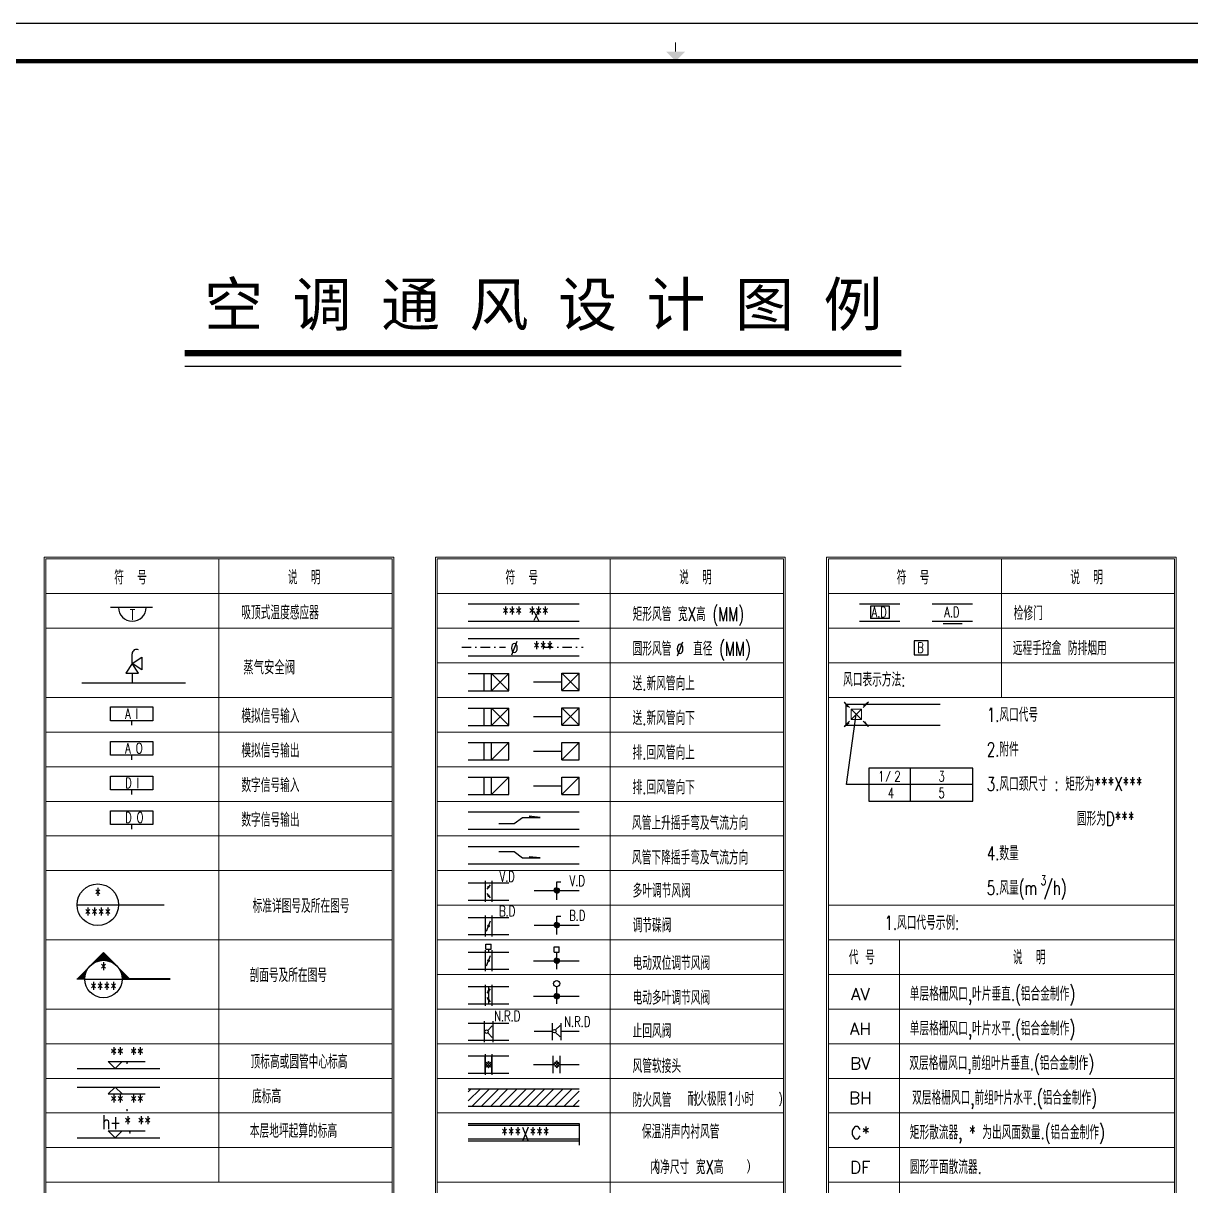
# Model space of a CAD drawing. Extents: x -345393 to -54719, y 203828 to 476815.
# Drawn here: x -152410 to -121505, y 439469 to 470239 of the extents above; entities that cross this region are included whole.
import ezdxf
from ezdxf.enums import TextEntityAlignment as Align

# ---------------------------------------------------------------- set-up
doc = ezdxf.new("R2010")
doc.units = 0
doc.header["$LTSCALE"] = 1000
doc.header["$MEASUREMENT"] = 0
doc.linetypes.add('DASHDOT2', pattern=[0.5, 0.25, -0.125, 0, -0.125])
doc.layers.get('0').update_dxf_attribs({"color": 252, "linetype": 'CONTINUOUS'})
doc.layers.get('Defpoints').update_dxf_attribs({"color": 252, "linetype": 'CONTINUOUS'})
for name, color, linetype in [('图框', 252, 'CONTINUOUS'), ('暖通-水-水阀', 3, 'CONTINUOUS'), ('暖通-水-管道-立管', 6, 'CONTINUOUS'), ('暖通-风-标注', 160, 'CONTINUOUS'), ('暖通-风-法兰', 2, 'CONTINUOUS'), ('暖通-风-说明', 3, 'CONTINUOUS'), ('暖通-风-阀门', 7, 'CONTINUOUS'), ('暖通-风-风口标注', 3, 'CONTINUOUS'), ('暖通-风-风管', 4, 'CONTINUOUS')]:
    doc.layers.add(name, color=color, linetype=linetype)
doc.layers.add('暖通-公共-说明', color=50, linetype='CONTINUOUS', lineweight=20)
doc.layers.add('暖通-风-风口', color=3, linetype='CONTINUOUS', lineweight=20)
doc.styles.add('HT', font='simhei.ttf')
doc.styles.add('HZXY', font='romans.shx', dxfattribs={"bigfont": 'HZTXT.SHX'})
doc.styles.add('XC91', font='ROMAND.shx', dxfattribs={"bigfont": 'ht.shx'})

# ---------------------------------------------------------------- blocks, each defined once
blk = doc.blocks.new('TJAD_TK_A1')
at = {"layer": '图框'}
blk.add_line((1341.38, 950.45), (500.38, 950.45), dxfattribs=at)
at = {"layer": '图框', "const_width": 0.3}
blk.add_lwpolyline([(920.88, 942.95), (920.88, 945.45)], dxfattribs=at)
at = {"layer": '图框', "const_width": 1.2}
blk.add_lwpolyline([(1331.38, 940.45), (525.38, 940.45), (525.38, 366.45), (1331.38, 366.45)], close=True, dxfattribs=at)
at = {"layer": '图框'}
blk.add_solid([(918.38, 942.95), (923.38, 942.95), (920.88, 940.45)], dxfattribs=at)
blk = doc.blocks.new('*U41', base_point=(10573061, 16579672))
for p, q in [((10572971, 16579901), (10573151, 16579901)), ((10572971, 16579901), (10572971, 16579443)), ((10573151, 16579901), (10573151, 16579443)), ((10573007, 16579535), (10573115, 16579809)), ((10572971, 16579443), (10573151, 16579443))]:
    blk.add_line(p, q)
at = {"layer": '暖通-风-法兰'}
for p, q in [((10572971, 16579951), (10572971, 16579393)), ((10573151, 16579951), (10573151, 16579393))]:
    blk.add_line(p, q, dxfattribs=at)
blk = doc.blocks.new('*U42', base_point=(10573061, 16579672))
at = {"layer": '暖通-风-阀门', "const_width": 36.7}
blk.add_lwpolyline([(10573043, 16579672, 1), (10573080, 16579672, 1)], format="xyb", close=True, dxfattribs=at)
at = {"layer": '暖通-风-阀门'}
blk.add_blockref('*U41', (10573061, 16579672), dxfattribs=at)
blk = doc.blocks.new('*U39', base_point=(10571710, 16579672))
for p, q in [((10571620, 16579901), (10571800, 16579901)), ((10571620, 16579901), (10571620, 16579443)), ((10571800, 16579901), (10571800, 16579443)), ((10571755, 16579844), (10571665, 16579729)), ((10571665, 16579615), (10571755, 16579500)), ((10571620, 16579443), (10571800, 16579443))]:
    blk.add_line(p, q)
at = {"layer": '暖通-风-法兰'}
for p, q in [((10571620, 16579951), (10571620, 16579393)), ((10571800, 16579951), (10571800, 16579393))]:
    blk.add_line(p, q, dxfattribs=at)
blk = doc.blocks.new('*U40', base_point=(10571710, 16579672))
at = {"layer": '暖通-风-阀门', "const_width": 30.6}
for points in [[(10571694, 16579786, 1), (10571725, 16579786, 1)], [(10571694, 16579557, 1), (10571725, 16579557, 1)]]:
    blk.add_lwpolyline(points, format="xyb", close=True, dxfattribs=at)
at = {"layer": '暖通-风-阀门'}
blk.add_blockref('*U39', (10571710, 16579672), dxfattribs=at)
blk = doc.blocks.new('*U43', base_point=(10573408, 16579672))
for p, q in [((10573318, 16579901), (10573498, 16579901)), ((10573318, 16579901), (10573318, 16579443)), ((10573408, 16579901), (10573408, 16579443)), ((10573498, 16579901), (10573498, 16579443)), ((10573453, 16579844), (10573363, 16579729)), ((10573363, 16579615), (10573453, 16579500)), ((10573318, 16579443), (10573498, 16579443))]:
    blk.add_line(p, q)
at = {"layer": '暖通-风-法兰'}
for p, q in [((10573318, 16579951), (10573318, 16579393)), ((10573498, 16579951), (10573498, 16579393))]:
    blk.add_line(p, q, dxfattribs=at)
blk = doc.blocks.new('fm_dyf02b')
blk.add_line((0, 0), (0, 0.4))
blk.add_circle((0, 0.8), 0.4)
blk = doc.blocks.new('*U44', base_point=(10573408, 16579672))
at = {"layer": '暖通-风-阀门', "const_width": 30.6}
for points in [[(10573393, 16579786, 1), (10573423, 16579786, 1)], [(10573393, 16579557, 1), (10573423, 16579557, 1)]]:
    blk.add_lwpolyline(points, format="xyb", close=True, dxfattribs=at)
at = {"layer": '暖通-风-阀门'}
blk.add_blockref('*U43', (10573408, 16579672), dxfattribs=at)
at = {"layer": '暖通-风-阀门', "xscale": 1.8, "yscale": 1.8, "zscale": 1.8}
blk.add_blockref('fm_dyf02b', (10573408, 16579901), dxfattribs=at)
blk = doc.blocks.new('*X38')
at = {"color": 0}
for p, q in [((11391.1, 22079.1), (11391.5, 22079.4)), ((11391.1, 22075.5), (11393.3, 22077.6)), ((11413.7, 22053.7), (11391.1, 22076.2)), ((11391.1, 22072), (11395, 22075.9)), ((11391.1, 22068.5), (11396.8, 22074.1)), ((11407.5, 22056.3), (11391.1, 22072.7)), ((11391.1, 22064.9), (11398.6, 22072.3)), ((11391.1, 22061.4), (11400.3, 22070.6)), ((11402.6, 22057.7), (11391.1, 22069.1)), ((11398.2, 22058.5), (11391.1, 22065.6)), ((11394.3, 22059), (11391.1, 22062.1)), ((11392.3, 22059), (11402.1, 22068.8)), ((11395.7, 22058.8), (11403.9, 22067)), ((11398.8, 22058.5), (11405.6, 22065.3)), ((11401.8, 22057.9), (11407.4, 22063.5)), ((11404.6, 22057.2), (11409.2, 22061.7)), ((11407.3, 22056.4), (11410.9, 22060)), ((11409.9, 22055.4), (11412.7, 22058.2)), ((11412.4, 22054.3), (11414.5, 22056.4)), ((11414.7, 22053.1), (11416.2, 22054.7)), ((11417, 22051.9), (11418, 22052.9)), ((11419.1, 22050.5), (11419.8, 22051.1)), ((11421.2, 22049), (11421.5, 22049.4)), ((11423.2, 22047.4), (11423.3, 22047.6)), ((11430.2, 22040.3), (11430.4, 22040.5)), ((11431.7, 22038.3), (11432.2, 22038.8)), ((11433.1, 22036.2), (11433.9, 22037)), ((11434.5, 22034), (11435.7, 22035.2)), ((11435, 21985), (11460.4, 22010.5)), ((11435.7, 22031.7), (11437.5, 22033.4)), ((11460.1, 22007.3), (11435.8, 22031.6)), ((11436.9, 22029.3), (11439.2, 22031.7)), ((11437.9, 22026.8), (11441, 22029.9)), ((11438, 21991.5), (11458.7, 22012.2)), ((11458.3, 22005.5), (11438.4, 22025.5)), ((11438.8, 22024.2), (11442.8, 22028.1)), ((11439.6, 22021.4), (11444.5, 22026.4)), ((11439.6, 21996.7), (11456.9, 22014)), ((11456.5, 22003.7), (11439.8, 22020.5)), ((11440.2, 22018.5), (11446.3, 22024.6)), ((11440.5, 22001.2), (11455.1, 22015.8)), ((11454.8, 22002), (11440.6, 22016.1)), ((11440.7, 22015.5), (11448.1, 22022.8)), ((11441, 22012.3), (11449.8, 22021.1)), ((11441, 22005.2), (11453.4, 22017.5)), ((11453, 22000.2), (11441, 22012.2)), ((11441.1, 22008.9), (11451.6, 22019.3)), ((11451.2, 21998.4), (11441.1, 22008.5)), ((11430, 21977.2), (11429.9, 21977.4)), ((11431.8, 21979), (11431.4, 21979.4)), ((11433.6, 21980.8), (11432.9, 21981.5)), ((11435.3, 21982.5), (11434.2, 21983.7)), ((11437.1, 21984.3), (11435.5, 21985.9)), ((11438.9, 21986.1), (11436.6, 21988.3)), ((11440.6, 21987.8), (11437.7, 21990.8)), ((11442.4, 21989.6), (11438.6, 21993.4)), ((11444.2, 21991.4), (11439.4, 21996.1)), ((11445.9, 21993.1), (11440.1, 21999)), ((11447.7, 21994.9), (11440.6, 22002)), ((11449.5, 21996.7), (11441, 22005.2)), ((11391.1, 21941.2), (11415.2, 21965.2)), ((11391.1, 21944.7), (11408.6, 21962.2)), ((11391.1, 21948.2), (11403.5, 21960.6)), ((11391.1, 21951.8), (11399, 21959.7)), ((11391.1, 21955.3), (11395, 21959.2)), ((11391.1, 21958.9), (11391.3, 21959.1)), ((11400, 21947.2), (11391.1, 21956)), ((11398.2, 21945.4), (11391.1, 21952.5)), ((11396.4, 21943.6), (11391.1, 21948.9)), ((11394.7, 21941.9), (11391.1, 21945.4)), ((11401.7, 21948.9), (11391.6, 21959.1)), ((11403.5, 21950.7), (11395, 21959.2)), ((11405.3, 21952.5), (11398.2, 21959.6)), ((11407.1, 21954.2), (11401.2, 21960.1)), ((11408.8, 21956), (11404.1, 21960.8)), ((11410.6, 21957.8), (11406.8, 21961.6)), ((11412.4, 21959.6), (11409.4, 21962.5)), ((11414.1, 21961.3), (11411.9, 21963.6)), ((11415.9, 21963.1), (11414.3, 21964.7)), ((11417.7, 21964.9), (11416.5, 21966)), ((11419.4, 21966.6), (11418.7, 21967.3)), ((11421.2, 21968.4), (11420.8, 21968.8)), ((11423, 21970.2), (11422.8, 21970.3)), ((11392.9, 21940.1), (11391.1, 21941.9))]:
    blk.add_line(p, q, dxfattribs=at)

msp = doc.modelspace()

# ---------------------------------------------------------------- hatches: boundary and pattern name
at = {"layer": '暖通-风-阀门'}
h = msp.add_hatch(dxfattribs=at)
h.set_pattern_fill('ANSI31', color=256, scale=0.916667, style=0)
h.set_pattern_definition([(45, (-219328.59488, 371941.81807), (-0.08102265202, 0.08102265202), [])])
h.paths.add_polyline_path([(-138288.7161, 447351.98152), (-138288.7161, 447282.33814), (-138218.27183, 447282.33814, 0.0033252288), (-138218.26575, 447283.25255, 0.4214769458)])
h.paths.add_polyline_path([(-138288.7161, 447282.33814), (-138288.7161, 447351.98152, 0.406987293), (-138355.76575, 447283.25255, 0.0033252288), (-138355.75967, 447282.33814)])
h.paths.add_polyline_path([(-138288.7161, 447282.33814), (-138355.75967, 447282.33814, 0.4031165161), (-138288.7161, 447214.52358)])
h.paths.add_polyline_path([(-138288.7161, 447282.33814), (-138288.7161, 447214.52358, 0.4175664945), (-138218.27183, 447282.33814)])
h = msp.add_hatch(dxfattribs=at)
h.set_pattern_fill('ANSI31', color=256, scale=0.916667, style=0)
h.set_pattern_definition([(45, (-219328.59488, 371025.1514), (-0.08102265202, 0.08102265202), [])])
h.paths.add_polyline_path([(-138288.7161, 446435.31485), (-138288.7161, 446365.67147), (-138218.27183, 446365.67147, 0.0033252288), (-138218.26575, 446366.58588, 0.4214769458)])
h.paths.add_polyline_path([(-138288.7161, 446365.67147), (-138288.7161, 446435.31485, 0.406987293), (-138355.76575, 446366.58588, 0.0033252288), (-138355.75967, 446365.67147)])
h.paths.add_polyline_path([(-138288.7161, 446365.67147), (-138355.75967, 446365.67147, 0.4031165161), (-138288.7161, 446297.85691)])
h.paths.add_polyline_path([(-138288.7161, 446365.67147), (-138288.7161, 446297.85691, 0.4175664945), (-138218.27183, 446365.67147)])
h = msp.add_hatch(dxfattribs=at)
h.set_pattern_fill('ANSI31', color=256, scale=0.916667, style=0)
h.set_pattern_definition([(45, (-219328.59488, 371042.9716), (-0.08102265202, 0.08102265202), [])])
h.paths.add_polyline_path([(-138288.7161, 444487.14505), (-138218.28775, 444487.14505, 0.4140481964), (-138288.7161, 444554.13486)])
h.paths.add_polyline_path([(-138288.7161, 444554.13486, 0.3996335955), (-138355.74375, 444487.14505), (-138288.7161, 444487.14505)])
h.paths.add_polyline_path([(-138288.7161, 444487.14505), (-138355.74375, 444487.14505, 0.0063249681), (-138355.76575, 444485.40589, 0.406987293), (-138288.7161, 444416.67692)])
h.paths.add_polyline_path([(-138288.7161, 444416.67692, 0.4214769458), (-138218.26575, 444485.40589, 0.0063249681), (-138218.28775, 444487.14505), (-138288.7161, 444487.14505)])
at = {"layer": '暖通-风-风口标注'}
h = msp.add_hatch(dxfattribs=at)
h.set_pattern_fill('ANSI31', color=256, scale=0.916667, style=0)
h.set_pattern_definition([(45, (-219328.59488, 371061.80705), (-0.08102265202, 0.08102265202), [])])
h.paths.add_polyline_path([(-138288.7161, 445422.64716), (-138218.26735, 445422.64716, 0.4194673544), (-138288.7161, 445490.90652)])
h.paths.add_polyline_path([(-138288.7161, 445422.64716), (-138288.7161, 445490.90652, 0.4049981369), (-138355.76414, 445422.64716)])
h.paths.add_polyline_path([(-138288.7161, 445353.44858), (-138288.7161, 445422.64716), (-138355.76414, 445422.64716, 0.4089792159)])
h.paths.add_polyline_path([(-138218.26575, 445422.17755, 0.0017076806), (-138218.26735, 445422.64716), (-138288.7161, 445422.64716), (-138288.7161, 445353.44858, 0.4214769458)])

# ---------------------------------------------------------------- linework, layer by layer
at = {"linetype": 'DASHDOT2'}
for p, q in [((-140803.87363, 453721.91607, -1800), (-139648.08043, 453721.91607, -1800)), ((-138636.98463, 453721.91607, -1800), (-137585.22309, 453721.91607, -1800))]:
    msp.add_line(p, q, dxfattribs=at)
for p, q in [((-140207.50667, 452571.49941, -1800), (-140207.50667, 453029.83274, -1800)), ((-140207.50667, 451654.83274, -1800), (-140207.50667, 452113.16607, -1800)), ((-140207.50667, 450742.35288, -1800), (-140207.50667, 451200.68621, -1800)), ((-140207.50667, 449821.49941, -1800), (-140207.50667, 450279.83274, -1800)), ((-140176.92095, 442688.94112, -1800), (-140073.71621, 442585.73639, -1800)), ((-140174.02052, 442655.77073, -1800), (-140077.86852, 442751.92274, -1800)), ((-140158.88554, 442735.72384, -1800), (-140029.24929, 442606.08759, -1800)), ((-140158.88554, 442606.08759, -1800), (-140029.24929, 442735.72384, -1800)), ((-140112.10282, 442753.75925, -1800), (-140008.89809, 442650.55451, -1800)), ((-140109.2024, 442590.95261, -1800), (-140013.05039, 442687.10461, -1800)), ((-138382.26836, 442700.77616, -1800), (-138267.59644, 442586.10423, -1800)), ((-138378.32547, 442663.19996, -1800), (-138271.48991, 442770.03552, -1800)), ((-138346.6184, 442736.42612, -1800), (-138231.94647, 442621.7542, -1800)), ((-138342.6755, 442627.55, -1800), (-138235.83994, 442734.38556, -1800)), ((-138310.96843, 442772.07609, -1800), (-138196.2965, 442657.40417, -1800)), ((-138307.02553, 442591.90003, -1800), (-138200.18997, 442698.73559, -1800)), ((-137697.18208, 441117.74941, -1800), (-137697.18208, 440541.29797, -1800))]:
    msp.add_line(p, q)
at = {"layer": 'Defpoints'}
msp.add_lwpolyline([(-174692.68459, 469239.01057), (-102092.68459, 469239.01057), (-102092.68459, 411839.01057), (-174692.68459, 411839.01057)], close=True, dxfattribs=at)
at = {"layer": '暖通-公共-说明'}
for p, q in [((-151859.68208, 456105.24941, -1800), (-142601.34875, 456105.24941, -1800)), ((-151859.68208, 418430.24941, -1800), (-151859.68208, 456105.24941, -1800)), ((-151813.84875, 456059.41607, -1800), (-142647.18208, 456059.41607, -1800)), ((-151813.84875, 418476.08274, -1800), (-151813.84875, 456059.41607, -1800)), ((-147230.51542, 439559.41607, -1800), (-147230.51542, 456059.41607, -1800)), ((-142647.18208, 418430.24941, -1800), (-142647.18208, 456059.41607, -1800)), ((-142601.34875, 418430.24941, -1800), (-142601.34875, 456105.24941, -1800)), ((-141501.34875, 456105.24941, -1800), (-132243.01542, 456105.24941, -1800)), ((-141501.34875, 418430.24941, -1800), (-141501.34875, 456105.24941, -1800)), ((-141455.51542, 456059.41607, -1800), (-132288.84875, 456059.41607, -1800)), ((-141455.51542, 418476.08274, -1800), (-141455.51542, 456059.41607, -1800)), ((-136872.18208, 418476.08274, -1800), (-136872.18208, 456059.41607, -1800)), ((-132288.84875, 418430.24941, -1800), (-132288.84875, 456059.41607, -1800)), ((-132243.01542, 418430.24941, -1800), (-132243.01542, 456105.24941, -1800)), ((-131143.01542, 456105.24941, -1800), (-121884.68208, 456105.24941, -1800)), ((-131143.01542, 418430.24941, -1800), (-131143.01542, 456105.24941, -1800)), ((-131097.18208, 456059.41607, -1800), (-121930.51542, 456059.41607, -1800)), ((-131097.18208, 418476.08274, -1800), (-131097.18208, 456059.41607, -1800)), ((-126513.84875, 452392.74941, -1800), (-126513.84875, 456059.41607, -1800)), ((-121930.51542, 418430.24941, -1800), (-121930.51542, 456059.41607, -1800)), ((-121884.68208, 418430.24941, -1800), (-121884.68208, 456105.24941, -1800)), ((-151813.84875, 455142.74941, -1800), (-142647.18208, 455142.74941, -1800)), ((-141455.51542, 455142.74941, -1800), (-132288.84875, 455142.74941, -1800)), ((-131097.18208, 455142.74941, -1800), (-121930.51542, 455142.74941, -1800)), ((-151813.84875, 454226.08274, -1800), (-142647.18208, 454226.08274, -1800)), ((-141455.51542, 454226.08274, -1800), (-132288.84875, 454226.08274, -1800)), ((-131097.18208, 454226.08274, -1800), (-121930.51542, 454226.08274, -1800)), ((-141455.51542, 453309.41607, -1800), (-132288.84875, 453309.41607, -1800)), ((-131097.18208, 453309.41607, -1800), (-121930.51542, 453309.41607, -1800)), ((-151813.84875, 452392.74941, -1800), (-142647.18208, 452392.74941, -1800)), ((-141455.51542, 452392.74941, -1800), (-132288.84875, 452392.74941, -1800)), ((-131097.18208, 452392.74941, -1800), (-121930.51542, 452392.74941, -1800)), ((-151813.84875, 451476.08274, -1800), (-142647.18208, 451476.08274, -1800)), ((-141455.51542, 451476.08274, -1800), (-132288.84875, 451476.08274, -1800)), ((-151813.84875, 450559.41607, -1800), (-142647.18208, 450559.41607, -1800)), ((-141455.51542, 450559.41607, -1800), (-132288.84875, 450559.41607, -1800)), ((-151813.84875, 449642.74941, -1800), (-142647.18208, 449642.74941, -1800)), ((-141455.51542, 449642.74941, -1800), (-132288.84875, 449642.74941, -1800)), ((-151813.84875, 448726.08274, -1800), (-142647.18208, 448726.08274, -1800)), ((-141455.51542, 448726.08274, -1800), (-132288.84875, 448726.08274, -1800)), ((-151813.84875, 447809.41607, -1800), (-142647.18208, 447809.41607, -1800)), ((-141455.51542, 447809.41607, -1800), (-132288.84875, 447809.41607, -1800)), ((-141455.51542, 446892.74941, -1800), (-132288.84875, 446892.74941, -1800)), ((-131097.18208, 446892.74941, -1800), (-121930.51542, 446892.74941, -1800)), ((-151813.84875, 445976.08274, -1800), (-142647.18208, 445976.08274, -1800)), ((-141455.51542, 445976.08274, -1800), (-132288.84875, 445976.08274, -1800)), ((-131097.18208, 445976.08274, -1800), (-121930.51542, 445976.08274, -1800)), ((-129215.04864, 445976.08274, -1800), (-129215.04864, 418476.08274, -1800)), ((-141455.51542, 445059.41607, -1800), (-132288.84875, 445059.41607, -1800)), ((-131097.18208, 445059.41607, -1800), (-121930.51542, 445059.41607, -1800)), ((-151813.84875, 444142.74941, -1800), (-142647.18208, 444142.74941, -1800)), ((-141455.51542, 444142.74941, -1800), (-132288.84875, 444142.74941, -1800)), ((-131097.18208, 444142.74941, -1800), (-121930.51542, 444142.74941, -1800)), ((-151813.84875, 443226.08274, -1800), (-142647.18208, 443226.08274, -1800)), ((-141455.51542, 443226.08274, -1800), (-132288.84875, 443226.08274, -1800)), ((-131097.18208, 443226.08274, -1800), (-121930.51542, 443226.08274, -1800)), ((-151813.84875, 442309.41607, -1800), (-142647.18208, 442309.41607, -1800)), ((-141455.51542, 442309.41607, -1800), (-132288.84875, 442309.41607, -1800)), ((-131097.18208, 442309.41607, -1800), (-121930.51542, 442309.41607, -1800)), ((-151813.84875, 441392.74941, -1800), (-142647.18208, 441392.74941, -1800)), ((-141455.51542, 441392.74941, -1800), (-132288.84875, 441392.74941, -1800)), ((-131097.18208, 441392.74941, -1800), (-121930.51542, 441392.74941, -1800)), ((-151813.84875, 440476.08274, -1800), (-142647.18208, 440476.08274, -1800)), ((-131097.18208, 440476.08274, -1800), (-121930.51542, 440476.08274, -1800)), ((-151813.84875, 439559.41607, -1800), (-142647.18208, 439559.41607, -1800)), ((-141455.51542, 439559.41607, -1800), (-132288.84875, 439559.41607, -1800)), ((-131097.18208, 439559.41607, -1800), (-121930.51542, 439559.41607, -1800))]:
    msp.add_line(p, q, dxfattribs=at)
at = {"layer": '暖通-水-水阀'}
for p, q in [((-148986.46574, 454778.07257, -1800), (-150099.25005, 454778.07257, -1800)), ((-129479.29486, 454810.98225, -1800), (-129980.11815, 454810.98225, -1800)), ((-129980.11815, 454810.98225, -1800), (-129980.11815, 454480.98225, -1800)), ((-129479.29486, 454480.98225, -1800), (-129479.29486, 454810.98225, -1800)), ((-129479.29486, 454480.98225, -1800), (-129980.11815, 454480.98225, -1800)), ((-127555.43552, 454340.87655, -1800), (-128056.25881, 454340.87655, -1800)), ((-149529.20386, 453291.42473, -1800), (-149529.20386, 453551.08355, -1800)), ((-149529.20386, 453291.42473, -1800), (-149272.70386, 453462.42473, -1800)), ((-149272.70386, 453462.42473, -1800), (-149272.70386, 453120.42473, -1800)), ((-149529.20386, 453291.42473, -1800), (-149700.20386, 453034.92473, -1800)), ((-149358.20386, 453034.92473, -1800), (-149529.20386, 453291.42473, -1800)), ((-149272.70386, 453120.42473, -1800), (-149529.20386, 453291.42473, -1800)), ((-149700.20386, 453034.92473, -1800), (-149358.20386, 453034.92473, -1800)), ((-149529.20386, 453034.92473, -1800), (-149529.20386, 452776.41483, -1800))]:
    msp.add_line(p, q, dxfattribs=at)
at = {"layer": '暖通-水-水阀', "elevation": -1800}
for points in [[(-128823.67897, 453523.42245), (-128456.95131, 453523.23809), (-128456.76694, 453889.96575), (-128823.49461, 453890.15012)], [(-150101.91671, 452144.56275), (-148983.79907, 452144.56275), (-148983.79907, 451778.15064), (-150101.91671, 451778.15064)], [(-150101.91671, 451227.89609), (-148983.79907, 451227.89609), (-148983.79907, 450861.48397), (-150101.91671, 450861.48397)], [(-150101.91671, 450311.22942), (-148983.79907, 450311.22942), (-148983.79907, 449944.81731), (-150101.91671, 449944.81731)], [(-150101.91671, 449394.56275), (-148983.79907, 449394.56275), (-148983.79907, 449028.15064), (-150101.91671, 449028.15064)]]:
    msp.add_lwpolyline(points, close=True, dxfattribs=at)
at = {"layer": '暖通-水-水阀'}
for centre, radius, start, end in [((-149526.21843, 454778.07257, -1800), 366.66667, 180, 0), ((-149415.02984, 453551.08355, -1800), 114.17402, 59.99999998, 180)]:
    msp.add_arc(centre, radius, start, end, dxfattribs=at)
at = {"layer": '暖通-水-管道-立管'}
for p, q in [((-150864.74863, 452776.41483, -1800), (-148113.03385, 452776.41483, -1800)), ((-149542.85789, 451778.15064, -1800), (-149542.85789, 451658.93057, -1800)), ((-149542.85789, 450861.48397, -1800), (-149542.85789, 450742.26391, -1800)), ((-149542.85789, 449944.81731, -1800), (-149542.85789, 449825.59724, -1800)), ((-149542.85789, 449028.15064, -1800), (-149542.85789, 448908.93057, -1800)), ((-150988.84875, 442570.53712, -1800), (-148795.3267, 442570.53712, -1800)), ((-150988.84875, 442079.01969, -1800), (-148795.3267, 442079.01969, -1800)), ((-150988.84875, 440737.20378, -1800), (-148795.3267, 440737.20378, -1800))]:
    msp.add_line(p, q, dxfattribs=at)
at = {"layer": '暖通-风-标注'}
for p, q in [((-150161.47381, 442753.90909, -1800), (-149187.43362, 442753.90909, -1800)), ((-150161.47381, 442753.90909, -1800), (-149978.10184, 442570.53712, -1800)), ((-149794.72987, 442753.90909, -1800), (-149978.10184, 442570.53712, -1800)), ((-150161.47381, 441895.64772, -1800), (-149978.10184, 442079.01969, -1800)), ((-149794.72987, 441895.64772, -1800), (-149978.10184, 442079.01969, -1800)), ((-150161.47381, 441895.64772, -1800), (-149187.43362, 441895.64772, -1800)), ((-150161.47381, 440920.57575, -1800), (-149187.43362, 440920.57575, -1800)), ((-150161.47381, 440920.57575, -1800), (-149978.10184, 440737.20378, -1800)), ((-149794.72987, 440920.57575, -1800), (-149978.10184, 440737.20378, -1800))]:
    msp.add_line(p, q, dxfattribs=at)
at = {"layer": '暖通-风-法兰'}
for p, q in [((-140017.84535, 453029.83274, -1800), (-139559.51202, 452571.49941, -1800)), ((-140017.84535, 452571.49941, -1800), (-139559.51202, 453029.83274, -1800)), ((-138155.51542, 453034.41607, -1800), (-137697.18208, 452576.08274, -1800)), ((-138155.51542, 452576.08274, -1800), (-137697.18208, 453034.41607, -1800)), ((-140017.84535, 451654.83274, -1800), (-139559.51202, 452113.16607, -1800)), ((-140017.84535, 452113.16607, -1800), (-139559.51202, 451654.83274, -1800)), ((-138155.51542, 451659.41607, -1800), (-137697.18208, 452117.74941, -1800)), ((-138155.51542, 452117.74941, -1800), (-137697.18208, 451659.41607, -1800)), ((-140017.84535, 450742.35288, -1800), (-139559.51202, 451200.68621, -1800)), ((-138155.51542, 450742.74941, -1800), (-137697.18208, 451201.08274, -1800)), ((-140017.84535, 449821.49941, -1800), (-139559.51202, 450279.83274, -1800)), ((-138155.51542, 449826.08274, -1800), (-137697.18208, 450284.41607, -1800)), ((-140163.7834, 445727.13555, -1800), (-140163.7834, 445864.67493, -1800)), ((-140163.7834, 445864.67493, -1800), (-140026.24403, 445864.67493, -1800)), ((-140163.7834, 445727.13555, -1800), (-140026.24403, 445727.13555, -1800)), ((-140095.01372, 445727.13555, -1800), (-140095.01372, 445654.23416, -1800)), ((-140026.24403, 445727.13555, -1800), (-140026.24403, 445864.67493, -1800)), ((-140209.59705, 443820.90083, -1800), (-140209.59705, 443270.90083, -1800)), ((-139980.43038, 443820.90083, -1800), (-139980.43038, 443270.90083, -1800)), ((-140209.59705, 443775.06749, -1800), (-140209.59705, 443316.73416, -1800)), ((-139980.43038, 443775.06749, -1800), (-139980.43038, 443316.73416, -1800)), ((-138410.91959, 443775.06749, -1800), (-138410.91959, 443316.73416, -1800)), ((-138181.75293, 443775.06749, -1800), (-138181.75293, 443316.73416, -1800)), ((-140186.68038, 442950.06749, -1800), (-140186.68038, 442400.06749, -1800)), ((-140186.68038, 442445.90083, -1800), (-140186.68038, 442904.23416, -1800)), ((-140003.34705, 442950.06749, -1800), (-140003.34705, 442400.06749, -1800)), ((-140003.34705, 442445.90083, -1800), (-140003.34705, 442904.23416, -1800)), ((-138384.69564, 442444.64568, -1800), (-138384.69564, 442902.97901, -1800)), ((-138201.36231, 442444.64568, -1800), (-138201.36231, 442902.97901, -1800))]:
    msp.add_line(p, q, dxfattribs=at)
at = {"layer": '暖通-风-说明'}
for p, q in [((-148137.63846, 461164.92087, -1800), (-129167.01874, 461164.92087, -1800)), ((-150988.84875, 446905.06974, -1800), (-148685.15092, 446905.06974, -1800)), ((-150783.81304, 444939.41069, -1800), (-149793.81304, 444939.41069, -1800)), ((-140630.51542, 441711.92106, -1800), (-140308.02041, 442034.41607, -1800)), ((-140630.51542, 441954.34084, -1800), (-140550.44018, 442034.41607, -1800)), ((-140523.28578, 441576.08274, -1800), (-140064.95245, 442034.41607, -1800)), ((-140280.21783, 441576.08274, -1800), (-139821.88449, 442034.41607, -1800)), ((-140037.14987, 441576.08274, -1800), (-139578.81654, 442034.41607, -1800)), ((-139794.08191, 441576.08274, -1800), (-139335.74858, 442034.41607, -1800)), ((-139551.01396, 441576.08274, -1800), (-139092.68063, 442034.41607, -1800)), ((-139307.946, 441576.08274, -1800), (-138849.61267, 442034.41607, -1800)), ((-139064.87805, 441576.08274, -1800), (-138606.54471, 442034.41607, -1800)), ((-138821.81009, 441576.08274, -1800), (-138363.47676, 442034.41607, -1800)), ((-138578.74213, 441576.08274, -1800), (-138120.4088, 442034.41607, -1800)), ((-138335.67418, 441576.08274, -1800), (-137877.34085, 442034.41607, -1800)), ((-138092.60622, 441576.08274, -1800), (-137697.18208, 441971.50688, -1800)), ((-137850.18645, 441576.08274, -1800), (-137697.18208, 441729.0871, -1800))]:
    msp.add_line(p, q, dxfattribs=at)
at = {"layer": '暖通-风-说明', "elevation": -1800}
for points, const_width in [([(-148137.63846, 461504.42704), (-129167.01874, 461504.42704)], 169.75309), ([(-149793.81304, 444939.41069), (-148514.27882, 444939.41069)], 55)]:
    msp.add_lwpolyline(points, dxfattribs=dict(at, const_width=const_width))
for points in [[(-130541.43186, 452131.14614), (-130678.31539, 452268.02967), (-130580.20804, 452146.87423), (-130609.87362, 452199.5879)], [(-130174.76519, 452131.14614), (-130037.88166, 452268.02967), (-130159.0371, 452169.92232), (-130106.32343, 452199.5879)], [(-130541.43186, 451764.47947), (-130678.31539, 451627.59594), (-130557.15995, 451725.70328), (-130609.87362, 451696.03771)], [(-130174.76519, 451764.47947), (-130037.88166, 451627.59594), (-130135.989, 451748.75138), (-130106.32343, 451696.03771)], [(-139824.94867, 449057.69617), (-139413.67448, 449057.69617), (-139197.26446, 449216.97733), (-138722.71751, 449216.97733), (-139017.99114, 449248.5926), (-138959.99099, 449216.97733)], [(-139824.94867, 448317.55115), (-139413.67448, 448317.55115), (-139197.26446, 448145.27596), (-138722.71751, 448145.27596), (-139017.99114, 448176.89123), (-138959.99099, 448145.27596)], [(-150783.81304, 444939.41069), (-150988.84875, 444939.41069), (-150288.81304, 445639.4464), (-149588.77732, 444939.41069), (-149793.81304, 444939.41069)]]:
    msp.add_lwpolyline(points, dxfattribs=at)
at = {"layer": '暖通-风-说明'}
for centre, radius in [((-150438.84875, 446905.06974, -1800), 550), ((-150288.81304, 444939.41069, -1800), 495)]:
    msp.add_circle(centre, radius, dxfattribs=at)
at = {"layer": '暖通-风-阀门'}
for p, q in [((-138357.48579, 445650.46088, -1800), (-138357.48579, 445788.00026, -1800)), ((-138357.48579, 445788.00026, -1800), (-138219.94641, 445788.00026, -1800)), ((-138357.48579, 445650.46088, -1800), (-138219.94641, 445650.46088, -1800)), ((-138288.7161, 445195.90083, -1800), (-138288.7161, 445650.46088, -1800)), ((-138219.94641, 445650.46088, -1800), (-138219.94641, 445788.00026, -1800)), ((-138288.7161, 444279.23416, -1800), (-138288.7161, 444734.65222, -1800)), ((-139996.37159, 443695.90554, -1800), (-140115.42416, 443576.58196, -1800)), ((-139996.37159, 443392.3666, -1800), (-140115.42416, 443511.69018, -1800)), ((-138318.49734, 443591.79078, -1800), (-138198.78892, 443710.38599, -1800)), ((-138318.49734, 443527.27616, -1800), (-138198.78892, 443408.68094, -1800))]:
    msp.add_line(p, q, dxfattribs=at)
at = {"layer": '暖通-风-阀门', "elevation": -1800}
for points in [[(-138288.7161, 447033.26887), (-138288.7161, 447515.88258), (-138178.52898, 447515.88258), (-138178.52898, 447515.88258)], [(-138288.7161, 446116.60221), (-138288.7161, 446599.21591), (-138178.52898, 446599.21591), (-138178.52898, 446599.21591)]]:
    msp.add_lwpolyline(points, dxfattribs=at)
at = {"layer": '暖通-风-阀门'}
for centre, radius in [((-138287.01575, 447283.25255, -1800), 68.75), ((-138287.01575, 446366.58588, -1800), 68.75), ((-138287.01575, 445422.17755, -1800), 68.75), ((-138289.14, 444817.1869, -1800), 82.53577), ((-138287.01575, 444485.40589, -1800), 68.75), ((-140147.79635, 443544.13607, -1800), 45.83333), ((-138351.05745, 443559.53347, -1800), 45.83333)]:
    msp.add_circle(centre, radius, dxfattribs=at)
at = {"layer": '暖通-风-风口'}
for p, q in [((-130495.59852, 452085.3128, -1800), (-130220.59852, 452085.3128, -1800)), ((-130495.59852, 452085.3128, -1800), (-130495.59852, 451810.3128, -1800)), ((-130495.59852, 451810.3128, -1800), (-130220.59852, 452085.3128, -1800)), ((-130495.59852, 452085.3128, -1800), (-130220.59852, 451810.3128, -1800)), ((-130220.59852, 452085.3128, -1800), (-130220.59852, 451810.3128, -1800)), ((-130495.59852, 451810.3128, -1800), (-130220.59852, 451810.3128, -1800))]:
    msp.add_line(p, q, dxfattribs=at)
at = {"layer": '暖通-风-风口标注'}
for p, q in [((-130613.3302, 450085.18585, -1800), (-130358.09852, 451947.8128, -1800)), ((-128922.89157, 449645.18585, -1800), (-128922.89157, 450525.18585, -1800)), ((-130022.89157, 450085.18585, -1800), (-130613.3302, 450085.18585, -1800)), ((-127272.89157, 450085.18585, -1800), (-130022.89157, 450085.18585, -1800))]:
    msp.add_line(p, q, dxfattribs=at)
at = {"layer": '暖通-风-风口标注', "elevation": -1800}
msp.add_lwpolyline([(-130022.89157, 450525.18585), (-130022.89157, 449645.18585), (-127272.89157, 449645.18585), (-127272.89157, 450525.18585)], close=True, dxfattribs=at)
at = {"layer": '暖通-风-风管'}
for p, q in [((-140630.51542, 454867.74941, -1800), (-137697.18208, 454867.74941, -1800)), ((-130272.18208, 454867.95988, -1800), (-129201.17868, 454867.95988, -1800)), ((-128348.32274, 454867.95988, -1800), (-127277.31934, 454867.95988, -1800)), ((-140630.51542, 454409.41607, -1800), (-137697.18208, 454409.41607, -1800)), ((-130272.18208, 454409.62655, -1800), (-129201.17868, 454409.62655, -1800)), ((-128348.32274, 454409.62655, -1800), (-127277.31934, 454409.62655, -1800)), ((-140630.51542, 453951.08274, -1800), (-137697.18208, 453951.08274, -1800)), ((-140630.51542, 453492.74941, -1800), (-137697.18208, 453492.74941, -1800)), ((-140630.51542, 453029.83274, -1800), (-139559.51202, 453029.83274, -1800)), ((-140017.84535, 452571.49941, -1800), (-140017.84535, 453029.83274, -1800)), ((-139559.51202, 452571.49941, -1800), (-139559.51202, 453029.83274, -1800)), ((-138907.55623, 452805.24941, -1800), (-138155.51542, 452805.24941, -1800)), ((-138155.51542, 453034.41607, -1800), (-137697.18208, 453034.41607, -1800)), ((-138155.51542, 452576.08274, -1800), (-138155.51542, 453034.41607, -1800)), ((-137697.18208, 452576.08274, -1800), (-137697.18208, 453034.41607, -1800)), ((-140630.51542, 452571.49941, -1800), (-139559.51202, 452571.49941, -1800)), ((-138155.51542, 452576.08274, -1800), (-137697.18208, 452576.08274, -1800)), ((-130633.09852, 452212.46141, -1800), (-128137.90141, 452212.46141, -1800)), ((-130629.26171, 451657.45195, -1800), (-130629.26171, 452207.45195, -1800)), ((-140630.51542, 452113.16607, -1800), (-139559.51202, 452113.16607, -1800)), ((-140017.84535, 451654.83274, -1800), (-140017.84535, 452113.16607, -1800)), ((-139559.51202, 451654.83274, -1800), (-139559.51202, 452113.16607, -1800)), ((-138907.55623, 451888.58274, -1800), (-138155.51542, 451888.58274, -1800)), ((-138155.51542, 452117.74941, -1800), (-137697.18208, 452117.74941, -1800)), ((-138155.51542, 451659.41607, -1800), (-138155.51542, 452117.74941, -1800)), ((-137697.18208, 451659.41607, -1800), (-137697.18208, 452117.74941, -1800)), ((-140630.51542, 451654.83274, -1800), (-139559.51202, 451654.83274, -1800)), ((-138155.51542, 451659.41607, -1800), (-137697.18208, 451659.41607, -1800)), ((-130633.09852, 451662.46141, -1800), (-128137.90141, 451662.46141, -1800)), ((-140630.51542, 451200.68621, -1800), (-139559.51202, 451200.68621, -1800)), ((-140017.84535, 450742.35288, -1800), (-140017.84535, 451200.68621, -1800)), ((-139559.51202, 450742.35288, -1800), (-139559.51202, 451200.68621, -1800)), ((-138907.55623, 450971.91607, -1800), (-138155.51542, 450971.91607, -1800)), ((-138155.51542, 451201.08274, -1800), (-137697.18208, 451201.08274, -1800)), ((-138155.51542, 450742.74941, -1800), (-138155.51542, 451201.08274, -1800)), ((-137697.18208, 450742.74941, -1800), (-137697.18208, 451201.08274, -1800)), ((-140630.51542, 450742.35288, -1800), (-139559.51202, 450742.35288, -1800)), ((-138155.51542, 450742.74941, -1800), (-137697.18208, 450742.74941, -1800)), ((-140630.51542, 450279.83274, -1800), (-139559.51202, 450279.83274, -1800)), ((-140017.84535, 449821.49941, -1800), (-140017.84535, 450279.83274, -1800)), ((-139559.51202, 449821.49941, -1800), (-139559.51202, 450279.83274, -1800)), ((-138155.51542, 450284.41607, -1800), (-137697.18208, 450284.41607, -1800)), ((-138155.51542, 449826.08274, -1800), (-138155.51542, 450284.41607, -1800)), ((-137697.18208, 449826.08274, -1800), (-137697.18208, 450284.41607, -1800)), ((-138907.55623, 450055.24941, -1800), (-138155.51542, 450055.24941, -1800)), ((-140630.51542, 449821.49941, -1800), (-139559.51202, 449821.49941, -1800)), ((-138155.51542, 449826.08274, -1800), (-137697.18208, 449826.08274, -1800)), ((-140630.51542, 449367.74941, -1800), (-137697.18208, 449367.74941, -1800)), ((-140630.51542, 448909.41607, -1800), (-137697.18208, 448909.41607, -1800)), ((-140630.51542, 448451.08274, -1800), (-137697.18208, 448451.08274, -1800)), ((-140630.51542, 447992.74941, -1800), (-137697.18208, 447992.74941, -1800)), ((-140630.51542, 447488.58274, -1800), (-139559.51202, 447488.58274, -1800)), ((-138888.84875, 447282.33814, -1800), (-137697.18208, 447282.33814, -1800)), ((-140630.51542, 447030.24941, -1800), (-139559.51202, 447030.24941, -1800)), ((-140630.51542, 446571.91607, -1800), (-139559.51202, 446571.91607, -1800)), ((-138888.84875, 446365.67147, -1800), (-137697.18208, 446365.67147, -1800)), ((-140630.51542, 446113.58274, -1800), (-139559.51202, 446113.58274, -1800)), ((-140630.51542, 445654.23416, -1800), (-139559.51202, 445654.23416, -1800)), ((-138907.55623, 445422.64716, -1800), (-137697.18208, 445422.64716, -1800)), ((-140630.51542, 445195.90083, -1800), (-139559.51202, 445195.90083, -1800)), ((-140630.51542, 444737.56749, -1800), (-139559.51202, 444737.56749, -1800)), ((-138907.55623, 444487.14505, -1800), (-137697.18208, 444487.14505, -1800)), ((-140630.51542, 444279.23416, -1800), (-139559.51202, 444279.23416, -1800)), ((-140630.51542, 443775.06749, -1800), (-139559.51202, 443775.06749, -1800)), ((-138888.84875, 443557.82844, -1800), (-138412.4661, 443557.82844, -1800)), ((-138181.75293, 443557.82844, -1800), (-137697.18208, 443557.82844, -1800)), ((-140630.51542, 443316.73416, -1800), (-139559.51202, 443316.73416, -1800)), ((-140630.51542, 442904.23416, -1800), (-139559.51202, 442904.23416, -1800)), ((-138907.55623, 442673.81234, -1800), (-138384.69564, 442673.81234, -1800)), ((-138201.36231, 442673.81234, -1800), (-137697.18208, 442673.81234, -1800)), ((-140630.51542, 442445.90083, -1800), (-139559.51202, 442445.90083, -1800)), ((-140630.51542, 442034.41607, -1800), (-137697.18208, 442034.41607, -1800)), ((-140630.51542, 441576.08274, -1800), (-137697.18208, 441576.08274, -1800)), ((-140630.51542, 441117.74941, -1800), (-137697.18208, 441117.74941, -1800)), ((-140630.51542, 441071.91607, -1800), (-137697.18208, 441071.91607, -1800)), ((-140630.51542, 440705.24941, -1800), (-137697.18208, 440705.24941, -1800)), ((-140630.51542, 440659.41607, -1800), (-137697.18208, 440659.41607, -1800))]:
    msp.add_line(p, q, dxfattribs=at)

# ---------------------------------------------------------------- block references
at = {"layer": '图框', "xscale": 100, "yscale": 100, "zscale": 100}
msp.add_blockref('TJAD_TK_A1', (-227230.60052, 375194.08987), dxfattribs=at)
at = {"layer": '暖通-风-说明', "xscale": 9.900000000372529, "yscale": 9.900000000372529, "zscale": 9.900000000527914, "rotation": 90}
msp.add_blockref('*X38', (67600.79359, 332167.09494, -1800), dxfattribs=at)
at = {"layer": '暖通-风-阀门'}
for name, p in [('*U40', (-140094.3012, 447259.58274, -1800)), ('*U42', (-140094.2175, 446342.91607, -1800)), ('*U42', (-140094.2175, 445425.23416, -1800)), ('*U44', (-140092.29245, 444508.56749, -1800))]:
    msp.add_blockref(name, p, dxfattribs=at)

# ---------------------------------------------------------------- texts
at = {"color": 2, "style": 'HT'}
msp.add_text('空 调 通 风 设 计 图 例', height=1145.8333334, dxfattribs=at).set_placement((-138643.35474, 462822.19136, -1800), align=Align.MIDDLE)
at = {"layer": '暖通-风-说明', "style": 'HZXY', "width": 0.7}
for s, height, p in [('符  号', 366.666667, (-149571.75097, 455587.96804, -1800)), ('说  明', 366.666667, (-144974.53994, 455587.96804, -1800)), ('符  号', 366.666667, (-139213.41764, 455587.96804, -1800)), ('说  明', 366.666667, (-134616.2066, 455587.96804, -1800)), ('符  号', 366.666667, (-128855.0843, 455587.96804, -1800)), ('说  明', 366.666667, (-124257.87327, 455587.96804, -1800)), ('*** ***', 366.666667, (-139119.05625, 454617.14858, -1800)), ('   x', 366.666667, (-139119.05625, 454617.14858, -1800)), ('%%C', 366.666667, (-139409.91229, 453702.02805, -1800)), ('    ***', 366.666667, (-139030.5351, 453702.02805, -1800)), ('%%C', 366.666667, (-135023.269, 453681.52097, -1800)), ('1  2', 275, (-129481.42875, 450304.93577, -1800)), ('/', 183.33333, (-129513.21483, 450305.47648, -1800)), ('3', 275, (-128098.72856, 450304.93577, -1800)), ('4', 275, (-129440.19202, 449864.93577, -1800)), ('5', 275, (-128098.72856, 449864.93577, -1800)), ('V.D', 275, (-139600.17216, 447653.24087, -1800)), ('V.D', 275, (-137743.64399, 447539.09268, -1800)), ('*', 366.66667, (-150439.04346, 447165.8626, -1800)), ('标准详图号及所在图号', 366.666667, (-145057.20461, 446892.74941, -1800)), ('****', 366.666667, (-150439.04346, 446646.96116, -1800)), ('B.D', 275, (-139600.17216, 446736.5742, -1800)), ('B.D', 275, (-137743.64399, 446622.42601, -1800)), ('*', 366.66667, (-150289.00774, 445200.20355, -1800)), ('剖面号及所在图号', 366.666667, (-145396.35494, 445059.41607, -1800)), ('****', 366.666667, (-150289.00774, 444681.30211, -1800)), ('N.R.D', 275, (-139600.17216, 443960.78661, -1800)), ('N.R.D', 275, (-137743.64399, 443811.22407, -1800)), ('** **', 366.666667, (-149666.19244, 442955.28724, -1800)), ('顶标高或圆管中心标高', 366.666667, (-145112.09765, 442767.74941, -1800)), ('.', 366.66667, (-149666.19244, 442889.72635, -1800)), ('底标高', 366.666667, (-145970.00197, 441851.08274, -1800)), ('** **', 366.666667, (-149666.19244, 441698.70712, -1800)), ('h+', 366.666667, (-150073.70263, 441149.44633, -1800)), ('.', 366.66667, (-149666.19244, 441633.14623, -1800)), ('* **', 366.666667, (-149381.92401, 441123.78366, -1800)), ('本层地坪起算的标高', 366.666667, (-145257.61155, 440934.41607, -1800)), ('***X***', 366.666667, (-139119.05625, 440833.9842, -1800)), ('保温消声内衬风管', 366.666667, (-135007.4048, 440918.14977, -1800)), ('.', 366.66667, (-149589.65867, 441044.63464, -1800)), (' 内净尺寸 宽X高', 366.666667, (-134927.53374, 439977.70205, -1800))]:
    msp.add_text(s, height=height, dxfattribs=at).set_placement(p, align=Align.MIDDLE)
at = {"layer": '暖通-风-说明', "style": 'HZXY'}
for s, height, width, p in [('T', 275, 0.7, (-149585.92332, 454451.10615, -1800)), ('吸顶式温度感应器', 366.666667, 0.7, (-146637.75129, 454457.86992, -1800)), ('矩形风管 宽X高 (MM)', 366.6666667, 0.7, (-136279.41795, 454413.39862, -1800)), ('A.D', 275, 0.7, (-129952.03705, 454516.37074, -1800)), ('A.D', 275, 0.7, (-128028.17771, 454516.37074, -1800)), ('检修门', 366.666667, 0.7, (-126190.29582, 454438.93654, -1800)), ('圆形风管   直径 (MM)', 366.6666667, 0.7, (-136279.41795, 453496.73196, -1800)), ('B', 275, 0.7, (-128743.18524, 453577.15302, -1800)), ('远程手控盒 防排烟用', 366.666667, 0.7, (-126214.31651, 453512.5749, -1800)), ('蒸气安全阀', 366.666667, 0.75, (-146588.55382, 453000.27398, -1800)), ('风口表示方法:', 366.666667, 0.7, (-130707.81847, 452681.11585, -1800)), ('送.新风管向上', 366.666667, 0.7, (-136279.41795, 452580.06529, -1800)), ('1.风口代号', 366.666667, 0.7, (-126900.57044, 451751.08274, -1800)), ('A I', 275, 0.7, (-149714.26627, 451827.77414, -1800)), ('模拟信号输入', 366.666667, 0.7, (-146637.75129, 451719.65942, -1800)), ('送.新风管向下', 366.666667, 0.7, (-136279.41795, 451663.39862, -1800)), ('模拟信号输出', 366.666667, 0.7, (-146637.75129, 450802.99276, -1800)), ('2.附件', 366.666667, 0.7, (-126900.57044, 450834.41607, -1800)), ('A O', 275, 0.7, (-149714.26627, 450911.10747, -1800)), ('排.回风管向上', 366.666667, 0.7, (-136279.41795, 450746.73196, -1800)), ('数字信号输入', 366.666667, 0.7, (-146637.75129, 449886.32609, -1800)), ('3.风口颈尺寸 : 矩形为***X***', 366.6666667, 0.7, (-126900.57044, 449917.74941, -1800)), ('D I', 275, 0.7, (-149714.26627, 449994.4408, -1800)), ('排.回风管向下', 366.666667, 0.7, (-136279.41795, 449830.06529, -1800)), ('D O', 275, 0.7, (-149714.26627, 449077.77414, -1800)), ('数字信号输出', 366.666667, 0.7, (-146637.75129, 448969.65942, -1800)), ('圆形为D***', 366.666667, 0.7, (-124519.40486, 448998.68294, -1800)), ('风管上升摇手弯及气流方向 ', 366.6666667, 0.7, (-136295.17354, 448886.59945, -1800)), ('4.数量', 366.666667, 0.7, (-126900.57044, 448084.41607, -1800)), ('风管下降摇手弯及气流方向 ', 366.6666667, 0.7, (-136295.17354, 447969.93278, -1800)), ('多叶调节风阀', 366.666667, 0.7, (-136279.41795, 447093.06797, -1800)), ('5.风量(m /h)', 366.666667, 0.7, (-126900.57044, 447167.74941, -1800)), ('3', 250, 0.7, (-125477.57044, 447427.91607, -1800)), ('调节碟阀', 366.666667, 0.7, (-136279.41795, 446176.4013, -1800)), ('1.风口代号示例:', 366.666667, 0.7, (-129609.80116, 446245.11711, -1800)), ('1.风口代号示例:', 366.666667, 0.7, (-129609.80116, 446245.11711, -1800)), ('代 号', 366.666667, 0.7, (-130555.35834, 445328.45044, -1800)), ('说  明', 366.666667, 0.7, (-126211.27687, 445328.45044, -1800)), ('电动双位调节风阀', 366.666667, 0.7, (-136279.41795, 445176.32079, -1800)), ('单层格栅风口,叶片垂直.(铝合金制作)', 366.6666667, 0.7, (-128941.52423, 444362.46335, -1800)), ('电动多叶调节风阀', 366.666667, 0.7, (-136279.41795, 444259.65413, -1800)), ('单层格栅风口,叶片水平.(铝合金制作)', 366.6666667, 0.7, (-128941.52423, 443445.79668, -1800)), ('止回风阀', 366.666667, 0.7, (-136279.41795, 443379.55272, -1800)), ('双层格栅风口,前组叶片垂直.(铝合金制作)', 366.6666667, 0.7, (-128954.33305, 442529.13001, -1800)), ('风管软接头', 366.666667, 0.7, (-136279.41795, 442451.21452, -1800)), ('防火风管', 366.666667, 0.7, (-136279.41795, 441553.04273, -1800)), (' 耐火极限1小时', 366.666667, 0.7, (-134997.91395, 441581.40451, -1800)), ('           (  ', 238.3333333, 0.7, (-135996.3536, 441658.48854, -1800)), ('                )', 238.3333333, 0.7, (-134398.5916, 441658.48854, -1800)), ('双层格栅风口,前组叶片水平.(铝合金制作)', 366.6666667, 0.7, (-128878.31701, 441612.46335, -1800)), ('矩形散流器, * 为出风面数量.(铝合金制作)', 366.6666667, 0.7, (-128941.52423, 440695.79668, -1800)), ('           (  ', 238.3333333, 0.7, (-137065.41306, 439878.39549, -1800)), ('                )', 238.3333333, 0.7, (-135250.01725, 439878.39549, -1800)), ('圆形平面散流器.', 366.666667, 0.7, (-128941.52423, 439779.13001, -1800))]:
    msp.add_text(s, height=height, dxfattribs=dict(at, width=width)).set_placement(p)
at = {"layer": '暖通-风-说明', "style": 'XC91'}
for s, p in [('AV', (-130249.76123, 444538.50496, -1800)), ('AH', (-130249.76123, 443621.83829, -1800)), ('BV', (-130249.76123, 442705.17162, -1800)), ('BH', (-130249.76123, 441788.50496, -1800)), ('C*', (-130249.76123, 440871.83829, -1800)), ('DF', (-130249.76123, 439955.17162, -1800))]:
    msp.add_text(s, height=320.833333, dxfattribs=at).set_placement(p, align=Align.MIDDLE)

doc.saveas('drawing.dxf')
